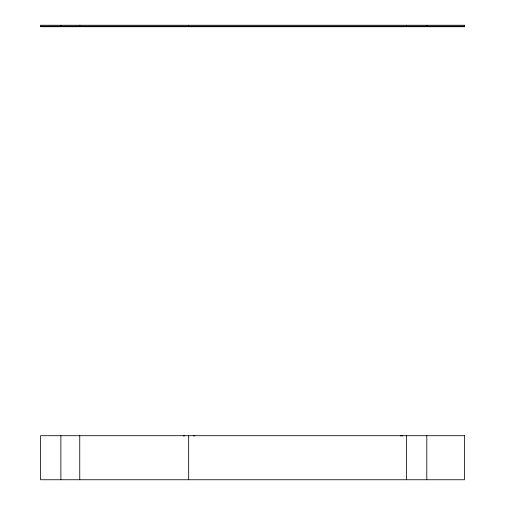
<?xml version="1.0" encoding="UTF-8"?>
<svg xmlns="http://www.w3.org/2000/svg" width="505" height="505" viewBox="0 0 505 505"><rect width="100%" height="100%" fill="white"/><g stroke="black" fill="none" stroke-linecap="round" stroke-linejoin="round"><path stroke-width="0.76" d="M402.807 435.821L400.661 435.865M184.697 435.834L183.176 435.872M40.545 26.216L464.455 26.216M194.772 435.865L193.421 435.821M426.801 25.25L426.801 26.702M426.801 435.701L426.801 479.75M406.468 25.25L406.468 26.702M406.468 435.701L406.468 479.75M188.662 25.25L188.662 26.702M188.662 435.701L188.662 479.75M79.752 25.25L79.752 26.702M79.752 435.701L79.752 479.75M60.878 25.25L60.878 26.702M60.878 435.701L60.878 479.75M464.455 25.25L40.545 25.25L40.545 26.702L464.455 26.702L464.455 25.25M464.455 435.701L40.545 435.701L40.545 479.75L464.455 479.75L464.455 435.701"/></g></svg>
